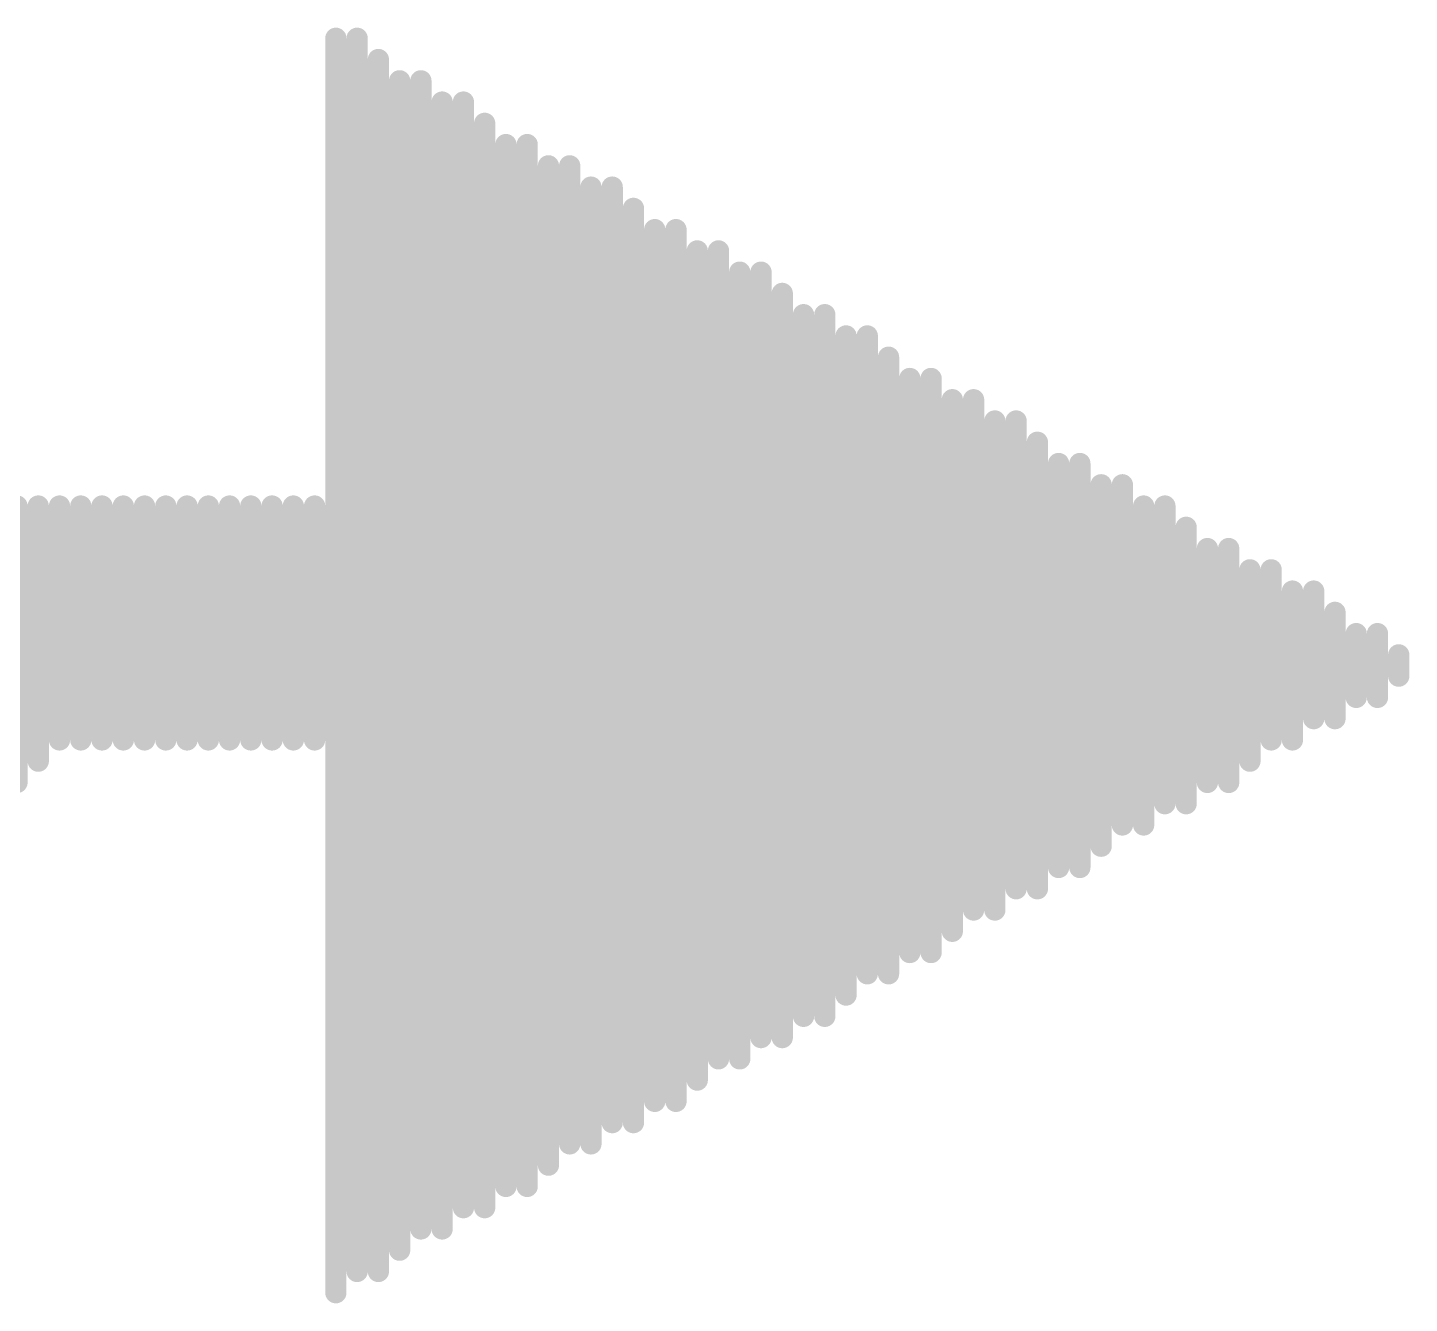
# Model space of a CAD drawing. Header units: millimetres. Extents: x 1.01 to 3.59, y 0.05 to 3.22.
# Drawn here: x 1.5765 to 1.6415, y 3.0145 to 3.0745 of the extents above; entities that cross this region are included whole.
import ezdxf

# ---------------------------------------------------------------- set-up
doc = ezdxf.new("R2010")
doc.units = ezdxf.units.MM
doc.header["$MEASUREMENT"] = 0
doc.layers.add('BottomOverlay', color=54, linetype='Continuous')

# ---------------------------------------------------------------- blocks, each defined once
blk = doc.blocks.new('CAN____LOGO____________B_164')
at = {"layer": 'BottomOverlay', "const_width": 0.001}
for points in [[(0.1, -0.021), (0.113, -0.021)], [(0.101, -0.022), (0.113, -0.022)], [(0.102, -0.023), (0.113, -0.023)], [(0.102, -0.024), (0.113, -0.024)], [(0.102, -0.025), (0.113, -0.025)], [(0.102, -0.026), (0.113, -0.026)], [(0.102, -0.027), (0.113, -0.027)], [(0.102, -0.028), (0.113, -0.028)], [(0.102, -0.029), (0.113, -0.029)], [(0.102, -0.03), (0.113, -0.03)], [(0.102, -0.031), (0.113, -0.031)], [(0.102, -0.032), (0.113, -0.032)], [(0.102, -0.033), (0.113, -0.033)], [(0.102, -0.034), (0.113, -0.034)], [(0.102, -0.035), (0.113, -0.035)], [(0.076, -0.036), (0.135, -0.036)], [(0.077, -0.037), (0.135, -0.037)], [(0.077, -0.038), (0.134, -0.038)], [(0.078, -0.039), (0.133, -0.039)], [(0.079, -0.04), (0.133, -0.04)], [(0.079, -0.041), (0.132, -0.041)], [(0.08, -0.042), (0.132, -0.042)], [(0.08, -0.043), (0.131, -0.043)], [(0.081, -0.044), (0.13, -0.044)], [(0.081, -0.045), (0.13, -0.045)], [(0.082, -0.046), (0.129, -0.046)], [(0.083, -0.047), (0.129, -0.047)], [(0.083, -0.048), (0.128, -0.048)], [(0.084, -0.049), (0.128, -0.049)], [(0.084, -0.05), (0.127, -0.05)], [(0.085, -0.051), (0.126, -0.051)], [(0.085, -0.052), (0.126, -0.052)], [(0.086, -0.053), (0.125, -0.053)], [(0.087, -0.054), (0.125, -0.054)], [(0.087, -0.055), (0.124, -0.055)], [(0.088, -0.056), (0.124, -0.056)], [(0.088, -0.057), (0.123, -0.057)], [(0.089, -0.058), (0.122, -0.058)], [(0.089, -0.059), (0.122, -0.059)], [(0.09, -0.06), (0.121, -0.06)], [(0.091, -0.061), (0.121, -0.061)], [(0.091, -0.062), (0.12, -0.062)], [(0.092, -0.063), (0.119, -0.063)], [(0.092, -0.064), (0.119, -0.064)], [(0.093, -0.065), (0.118, -0.065)], [(0.094, -0.066), (0.118, -0.066)], [(0.094, -0.067), (0.117, -0.067)], [(0.095, -0.068), (0.117, -0.068)], [(0.095, -0.069), (0.116, -0.069)], [(0.096, -0.07), (0.115, -0.07)], [(0.096, -0.071), (0.115, -0.071)], [(0.097, -0.072), (0.114, -0.072)], [(0.098, -0.073), (0.114, -0.073)], [(0.098, -0.074), (0.113, -0.074)], [(0.099, -0.075), (0.113, -0.075)], [(0.099, -0.076), (0.112, -0.076)], [(0.1, -0.077), (0.111, -0.077)], [(0.1, -0.078), (0.111, -0.078)], [(0.101, -0.079), (0.11, -0.079)], [(0.102, -0.08), (0.11, -0.08)], [(0.102, -0.081), (0.109, -0.081)], [(0.103, -0.082), (0.109, -0.082)], [(0.103, -0.083), (0.108, -0.083)], [(0.104, -0.084), (0.107, -0.084)], [(0.104, -0.085), (0.107, -0.085)], [(0.105, -0.086), (0.106, -0.086)]]:
    blk.add_lwpolyline(points, dxfattribs=at)
at = {"layer": 'BottomOverlay', "const_width": 0.0005}
for points in [[(0.09975, -0.021, 1), (0.10025, -0.021, 1)], [(0.11275, -0.021, 1), (0.11325, -0.021, 1)], [(0.10075, -0.022, 1), (0.10125, -0.022, 1)], [(0.11275, -0.022, 1), (0.11325, -0.022, 1)], [(0.10175, -0.023, 1), (0.10225, -0.023, 1)], [(0.11275, -0.023, 1), (0.11325, -0.023, 1)], [(0.10175, -0.024, 1), (0.10225, -0.024, 1)], [(0.11275, -0.024, 1), (0.11325, -0.024, 1)], [(0.10175, -0.025, 1), (0.10225, -0.025, 1)], [(0.11275, -0.025, 1), (0.11325, -0.025, 1)], [(0.10175, -0.026, 1), (0.10225, -0.026, 1)], [(0.11275, -0.026, 1), (0.11325, -0.026, 1)], [(0.10175, -0.027, 1), (0.10225, -0.027, 1)], [(0.11275, -0.027, 1), (0.11325, -0.027, 1)], [(0.10175, -0.028, 1), (0.10225, -0.028, 1)], [(0.11275, -0.028, 1), (0.11325, -0.028, 1)], [(0.10175, -0.029, 1), (0.10225, -0.029, 1)], [(0.11275, -0.029, 1), (0.11325, -0.029, 1)], [(0.10175, -0.03, 1), (0.10225, -0.03, 1)], [(0.11275, -0.03, 1), (0.11325, -0.03, 1)], [(0.10175, -0.031, 1), (0.10225, -0.031, 1)], [(0.11275, -0.031, 1), (0.11325, -0.031, 1)], [(0.10175, -0.032, 1), (0.10225, -0.032, 1)], [(0.11275, -0.032, 1), (0.11325, -0.032, 1)], [(0.10175, -0.033, 1), (0.10225, -0.033, 1)], [(0.11275, -0.033, 1), (0.11325, -0.033, 1)], [(0.10175, -0.034, 1), (0.10225, -0.034, 1)], [(0.11275, -0.034, 1), (0.11325, -0.034, 1)], [(0.10175, -0.035, 1), (0.10225, -0.035, 1)], [(0.11275, -0.035, 1), (0.11325, -0.035, 1)], [(0.07575, -0.036, 1), (0.07625, -0.036, 1)], [(0.13475, -0.036, 1), (0.13525, -0.036, 1)], [(0.07675, -0.037, 1), (0.07725, -0.037, 1)], [(0.13475, -0.037, 1), (0.13525, -0.037, 1)], [(0.07675, -0.038, 1), (0.07725, -0.038, 1)], [(0.13375, -0.038, 1), (0.13425, -0.038, 1)], [(0.07775, -0.039, 1), (0.07825, -0.039, 1)], [(0.13275, -0.039, 1), (0.13325, -0.039, 1)], [(0.07875, -0.04, 1), (0.07925, -0.04, 1)], [(0.13275, -0.04, 1), (0.13325, -0.04, 1)], [(0.07875, -0.041, 1), (0.07925, -0.041, 1)], [(0.13175, -0.041, 1), (0.13225, -0.041, 1)], [(0.07975, -0.042, 1), (0.08025, -0.042, 1)], [(0.13175, -0.042, 1), (0.13225, -0.042, 1)], [(0.07975, -0.043, 1), (0.08025, -0.043, 1)], [(0.13075, -0.043, 1), (0.13125, -0.043, 1)], [(0.08075, -0.044, 1), (0.08125, -0.044, 1)], [(0.12975, -0.044, 1), (0.13025, -0.044, 1)], [(0.08075, -0.045, 1), (0.08125, -0.045, 1)], [(0.12975, -0.045, 1), (0.13025, -0.045, 1)], [(0.08175, -0.046, 1), (0.08225, -0.046, 1)], [(0.12875, -0.046, 1), (0.12925, -0.046, 1)], [(0.08275, -0.047, 1), (0.08325, -0.047, 1)], [(0.12875, -0.047, 1), (0.12925, -0.047, 1)], [(0.08275, -0.048, 1), (0.08325, -0.048, 1)], [(0.12775, -0.048, 1), (0.12825, -0.048, 1)], [(0.08375, -0.049, 1), (0.08425, -0.049, 1)], [(0.12775, -0.049, 1), (0.12825, -0.049, 1)], [(0.08375, -0.05, 1), (0.08425, -0.05, 1)], [(0.12675, -0.05, 1), (0.12725, -0.05, 1)], [(0.08475, -0.051, 1), (0.08525, -0.051, 1)], [(0.12575, -0.051, 1), (0.12625, -0.051, 1)], [(0.08475, -0.052, 1), (0.08525, -0.052, 1)], [(0.12575, -0.052, 1), (0.12625, -0.052, 1)], [(0.08575, -0.053, 1), (0.08625, -0.053, 1)], [(0.12475, -0.053, 1), (0.12525, -0.053, 1)], [(0.08675, -0.054, 1), (0.08725, -0.054, 1)], [(0.12475, -0.054, 1), (0.12525, -0.054, 1)], [(0.08675, -0.055, 1), (0.08725, -0.055, 1)], [(0.12375, -0.055, 1), (0.12425, -0.055, 1)], [(0.08775, -0.056, 1), (0.08825, -0.056, 1)], [(0.12375, -0.056, 1), (0.12425, -0.056, 1)], [(0.08775, -0.057, 1), (0.08825, -0.057, 1)], [(0.12275, -0.057, 1), (0.12325, -0.057, 1)], [(0.08875, -0.058, 1), (0.08925, -0.058, 1)], [(0.12175, -0.058, 1), (0.12225, -0.058, 1)], [(0.08875, -0.059, 1), (0.08925, -0.059, 1)], [(0.12175, -0.059, 1), (0.12225, -0.059, 1)], [(0.08975, -0.06, 1), (0.09025, -0.06, 1)], [(0.12075, -0.06, 1), (0.12125, -0.06, 1)], [(0.09075, -0.061, 1), (0.09125, -0.061, 1)], [(0.12075, -0.061, 1), (0.12125, -0.061, 1)], [(0.09075, -0.062, 1), (0.09125, -0.062, 1)], [(0.11975, -0.062, 1), (0.12025, -0.062, 1)], [(0.09175, -0.063, 1), (0.09225, -0.063, 1)], [(0.11875, -0.063, 1), (0.11925, -0.063, 1)], [(0.09175, -0.064, 1), (0.09225, -0.064, 1)], [(0.11875, -0.064, 1), (0.11925, -0.064, 1)], [(0.09275, -0.065, 1), (0.09325, -0.065, 1)], [(0.11775, -0.065, 1), (0.11825, -0.065, 1)], [(0.09375, -0.066, 1), (0.09425, -0.066, 1)], [(0.11775, -0.066, 1), (0.11825, -0.066, 1)], [(0.09375, -0.067, 1), (0.09425, -0.067, 1)], [(0.11675, -0.067, 1), (0.11725, -0.067, 1)], [(0.09475, -0.068, 1), (0.09525, -0.068, 1)], [(0.11675, -0.068, 1), (0.11725, -0.068, 1)], [(0.09475, -0.069, 1), (0.09525, -0.069, 1)], [(0.11575, -0.069, 1), (0.11625, -0.069, 1)], [(0.09575, -0.07, 1), (0.09625, -0.07, 1)], [(0.11475, -0.07, 1), (0.11525, -0.07, 1)], [(0.09575, -0.071, 1), (0.09625, -0.071, 1)], [(0.11475, -0.071, 1), (0.11525, -0.071, 1)], [(0.09675, -0.072, 1), (0.09725, -0.072, 1)], [(0.11375, -0.072, 1), (0.11425, -0.072, 1)], [(0.09775, -0.073, 1), (0.09825, -0.073, 1)], [(0.11375, -0.073, 1), (0.11425, -0.073, 1)], [(0.09775, -0.074, 1), (0.09825, -0.074, 1)], [(0.11275, -0.074, 1), (0.11325, -0.074, 1)], [(0.09875, -0.075, 1), (0.09925, -0.075, 1)], [(0.11275, -0.075, 1), (0.11325, -0.075, 1)], [(0.09875, -0.076, 1), (0.09925, -0.076, 1)], [(0.11175, -0.076, 1), (0.11225, -0.076, 1)], [(0.09975, -0.077, 1), (0.10025, -0.077, 1)], [(0.11075, -0.077, 1), (0.11125, -0.077, 1)], [(0.09975, -0.078, 1), (0.10025, -0.078, 1)], [(0.11075, -0.078, 1), (0.11125, -0.078, 1)], [(0.10075, -0.079, 1), (0.10125, -0.079, 1)], [(0.10975, -0.079, 1), (0.11025, -0.079, 1)], [(0.10175, -0.08, 1), (0.10225, -0.08, 1)], [(0.10975, -0.08, 1), (0.11025, -0.08, 1)], [(0.10175, -0.081, 1), (0.10225, -0.081, 1)], [(0.10875, -0.081, 1), (0.10925, -0.081, 1)], [(0.10275, -0.082, 1), (0.10325, -0.082, 1)], [(0.10875, -0.082, 1), (0.10925, -0.082, 1)], [(0.10275, -0.083, 1), (0.10325, -0.083, 1)], [(0.10775, -0.083, 1), (0.10825, -0.083, 1)], [(0.10375, -0.084, 1), (0.10425, -0.084, 1)], [(0.10675, -0.084, 1), (0.10725, -0.084, 1)], [(0.10375, -0.085, 1), (0.10425, -0.085, 1)], [(0.10675, -0.085, 1), (0.10725, -0.085, 1)], [(0.10475, -0.086, 1), (0.10525, -0.086, 1)], [(0.10575, -0.086, 1), (0.10625, -0.086, 1)]]:
    blk.add_lwpolyline(points, format="xyb", close=True, dxfattribs=at)

msp = doc.modelspace()

# ---------------------------------------------------------------- block references
at = {"rotation": 90}
msp.add_blockref('CAN____LOGO____________B_164', (1.555, 2.939), dxfattribs=at)

doc.saveas('drawing.dxf')
